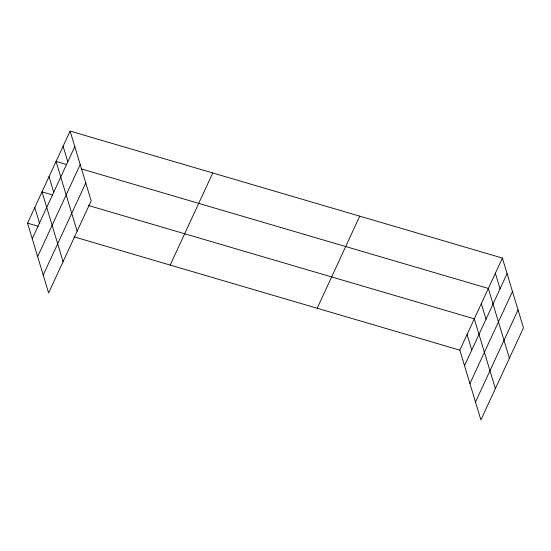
<?xml version="1.0" encoding="UTF-8"?>
<svg xmlns="http://www.w3.org/2000/svg" width="551" height="551" viewBox="0 0 551 551"><rect width="100%" height="100%" fill="white"/><g stroke="black" fill="none" stroke-linecap="round" stroke-linejoin="round"><path stroke-width="0.83" d="M70.101 131.069L91.17 200.84L48.612 292.939L27.55 223.169L70.101 131.069L502.388 258.061L523.45 327.831L480.899 419.931L459.83 350.16L502.388 258.061M32.247 238.721L74.798 146.621M37.647 256.614L80.205 164.515M43.212 275.045L85.77 182.946M170.204 265.072L212.755 172.973M317.176 308.25L359.734 216.15M464.527 365.719L507.078 273.62M469.927 383.606L512.485 291.507M475.492 402.044L518.05 309.944M66.657 164.577L56.064 161.464L77.126 231.234M81.328 168.881L488.344 288.455L509.406 358.226M52.614 194.964L42.021 191.851L63.083 261.622M88.484 205.502L474.301 318.85L495.363 388.62M27.55 223.169L38.15 226.282M74.013 236.82L459.83 350.16M495.363 273.255L500.06 288.814M481.319 303.649L486.016 319.208M467.062 334.505L471.759 350.057M63.083 146.263L67.78 161.822M49.039 176.657L53.736 192.209M34.782 207.513L39.479 223.065"/></g></svg>
